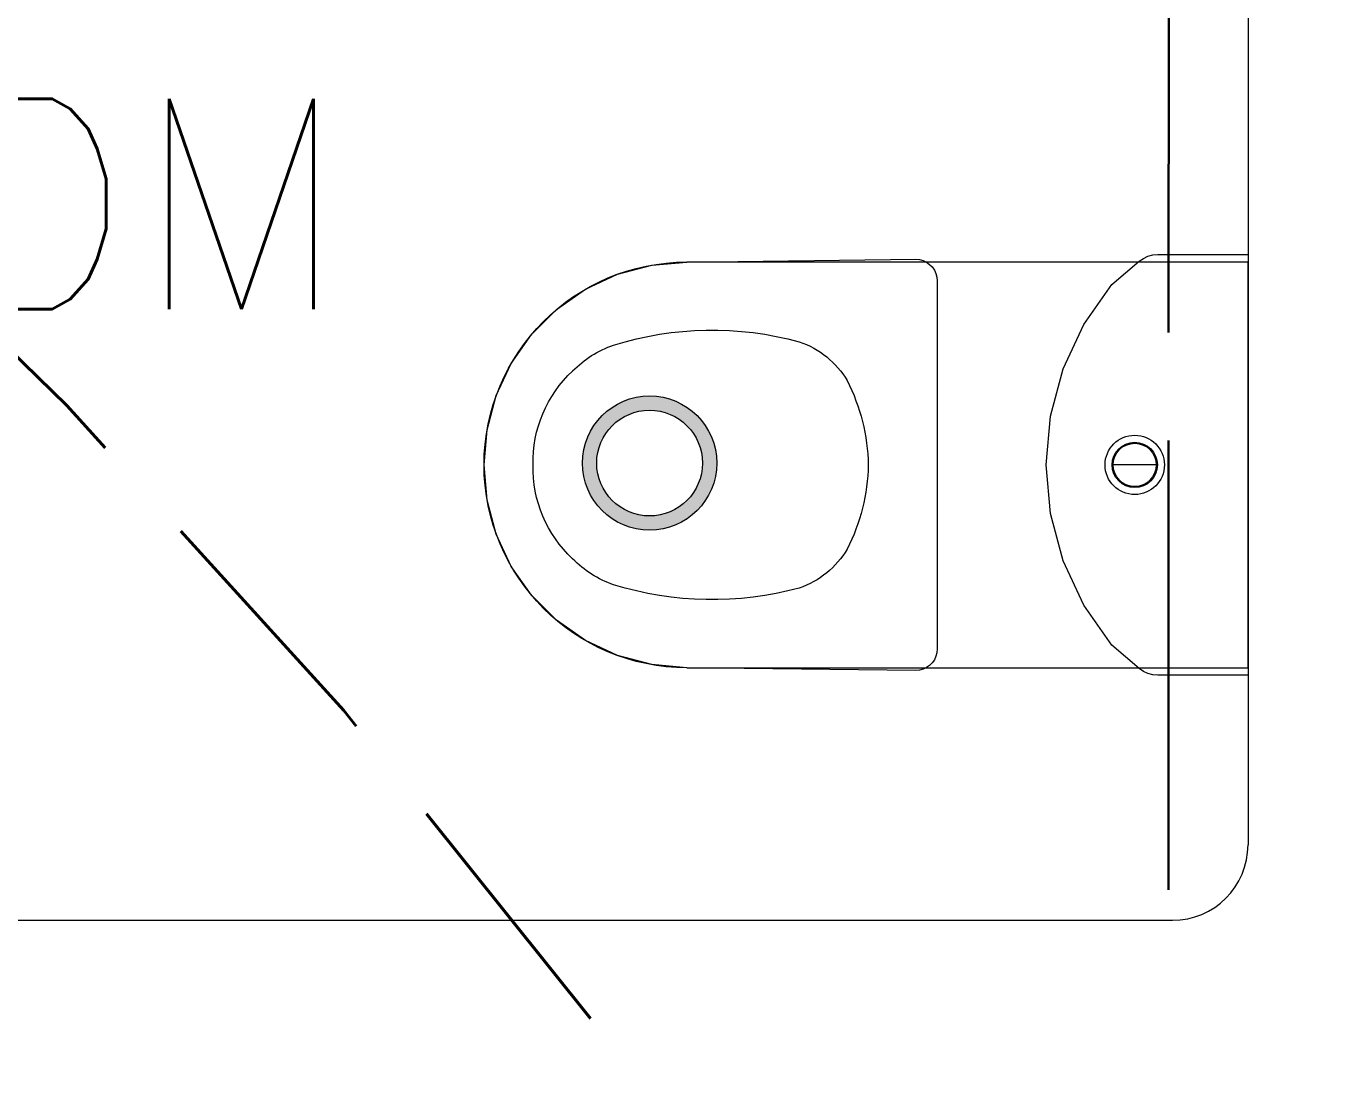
# Model space of a CAD drawing. Header units: metres. Extents: x 14 to 2416, y -346 to 476.
# Drawn here: x 145.044 to 146.262, y -148.277 to -147.299 of the extents above; entities that cross this region are included whole.
import ezdxf

# ---------------------------------------------------------------- set-up
doc = ezdxf.new("R2010")
doc.units = ezdxf.units.M
for name, pattern in [('0', [0]), ('Dash Style-2', [0.694425, 0.48607, -0.208355]), ('STYLE_03', [0.5, 0.416656, -0.083344])]:
    doc.linetypes.add(name, pattern=pattern)
doc.layers.get('0').update_dxf_attribs({"linetype": '0', "lineweight": 20})
for name, color, linetype, lineweight in [('A-ANNO-TEXT', 20, 'Continuous', 13), ('A-WALL', 250, 'Continuous', 20), ('baños', 251, 'Continuous', 0), ('E Tuberia Emp Piso', 24, 'Dash Style-2', 40), ('MAVA -LUMINARIAS', 1, 'Continuous', 18), ('textos', 7, 'Continuous', 0)]:
    doc.layers.add(name, color=color, linetype=linetype, lineweight=lineweight)
doc.layers.add('MAVA Luminarias', color=1, linetype='Continuous')
doc.styles.get("Standard").update_dxf_attribs({"font": 'arial.ttf', "height": 0.1875})

# ---------------------------------------------------------------- blocks, each defined once
blk = doc.blocks.new('Caroma_ToiletSuites')
at = {"layer": 'baños'}
for p, q in [((0, 708), (-32.6, 705.1)), ((32.6, 705.1), (0, 708)), ((-64.3, 696.7), (-94, 682.8)), ((-32.6, 705.1), (-64.3, 696.7)), ((64.3, 696.7), (32.6, 705.1)), ((94, 682.8), (64.3, 696.7)), ((-94, 682.8), (-120.8, 664)), ((120.8, 664), (94, 682.8)), ((-120.8, 664), (-144, 640.8)), ((144, 640.8), (120.8, 664)), ((-144, 640.8), (-162.8, 614)), ((162.8, 614), (144, 640.8)), ((-162.8, 614), (-176.7, 584.3)), ((176.7, 584.3), (162.8, 614)), ((-176.7, 584.3), (-185.1, 552.6)), ((185.1, 552.6), (176.7, 584.3)), ((-185.1, 552.6), (-188, 520)), ((188, 520), (185.1, 552.6)), ((-188, 520), (-190.5, 308)), ((-188, 0), (-188, 520)), ((188, 520), (188, 0)), ((190.5, 308), (188, 520)), ((-190.5, 308), (-190.2, 304.5)), ((-190.2, 304.5), (-189.3, 301.2)), ((189.3, 301.2), (190.2, 304.5)), ((190.2, 304.5), (190.5, 308)), ((-189.3, 301.2), (-187.8, 298)), ((-187.8, 298), (-185.8, 295.1)), ((-185.8, 295.1), (-183.4, 292.7)), ((-183.4, 292.7), (-180.5, 290.7)), ((180.5, 290.7), (183.4, 292.7)), ((183.4, 292.7), (185.8, 295.1)), ((185.8, 295.1), (187.8, 298)), ((187.8, 298), (189.3, 301.2)), ((-180.5, 290.7), (-177.3, 289.2)), ((-177.3, 289.2), (-174, 288.3)), ((-174, 288.3), (-170.5, 288)), ((-170.5, 288), (170.5, 288)), ((170.5, 288), (174, 288.3)), ((174, 288.3), (177.3, 289.2)), ((177.3, 289.2), (180.5, 290.7)), ((-45.1, 183.1), (-88.9, 171.3)), ((0, 187), (-45.1, 183.1)), ((45.1, 183.1), (0, 187)), ((88.9, 171.3), (45.1, 183.1)), ((-88.9, 171.3), (-130, 152.2)), ((130, 152.2), (88.9, 171.3)), ((-130, 152.2), (-167.1, 126.2)), ((167.1, 126.2), (130, 152.2)), ((-167.1, 126.2), (-188.7, 100.9)), ((0, 85), (0, 125)), ((188.7, 100.9), (167.1, 126.2)), ((-188.7, 100.9), (-191.4, 97)), ((191.4, 97), (188.7, 100.9)), ((-194.6, 88.2), (-195, 83.5)), ((-193.4, 92.7), (-194.6, 88.2)), ((-191.4, 97), (-193.4, 92.7)), ((193.4, 92.7), (191.4, 97)), ((194.6, 88.2), (193.4, 92.7)), ((195, 83.5), (194.6, 88.2)), ((-195, 83.5), (-195, 0)), ((195, 0), (195, 83.5)), ((-195, 0), (195, 0)), ((188, 0), (-188, 0))]:
    blk.add_line(p, q, dxfattribs=at)
for centre, radius, start, end in [((0, 520), 188, 0, 180), ((-2.7, 547.4), 115.2, 88.6565, 137.0404), ((2.7, 547.4), 115.2, 42.9609, 91.3415), ((-18.8, 556.1), 97.6, 134.3372, 160.9897), ((18.8, 556.1), 97.6, 19.01, 45.6643), ((183, 496.7), 307.9, 162.7713, 195.2143), ((-183, 496.7), 307.9, 344.7852, 17.2286), ((-36.1, 442.4), 82.4, 198.763, 239.3582), ((36.1, 442.4), 82.4, 300.6412, 341.2351), ((2.9, 529.9), 177.9, 242.916, 269.0659), ((-2.9, 529.9), 177.9, 270.9339, 297.0836), ((0, 105), 27.5, 0, 180), ((0, 105), 21, 0, 180), ((0, 105), 20, 0, 180), ((0, 105), 27.5, 180, 0), ((0, 105), 21, 180, 0), ((0, 105), 20, 180, 0)]:
    blk.add_arc(centre, radius, start, end, dxfattribs=at)
blk = doc.blocks.new('PL BASE 2N NASAS 09')
at = {"layer": 'A-WALL'}
for p, q in [((171.7475, -19.4817), (171.7475, -21.3417)), ((168.8675, -21.4117), (171.6775, -21.4117))]:
    blk.add_line(p, q, dxfattribs=at)
blk.add_arc((171.6775, -21.3417), 0.07, 270, 0, dxfattribs=at)
at = {"layer": 'baños', "xscale": -0.000999999934791, "yscale": 0.000999999934791, "rotation": 90}
blk.add_blockref('Caroma_ToiletSuites', (171.7475, -20.9897), dxfattribs=at)
at = {"layer": 'textos', "insert": (169.5276, -21.1704), "char_height": 0.195, "width": 1.854973, "attachment_point": 7}
blk.add_mtext('{\\Fromans|c0;BATHROOM\\P3}', dxfattribs=at)
blk = doc.blocks.new('PL MUEBLES 2N NASAS 09')
blk.add_blockref('PL BASE 2N NASAS 09', (49.9143, 62.717))
blk = doc.blocks.new('A$C595364de')
blk.add_blockref('PL MUEBLES 2N NASAS 09', (-199.5618, -36.6052))
blk = doc.blocks.new('downlight')
at = {"layer": 'MAVA -LUMINARIAS'}
h = blk.add_hatch(color=3, dxfattribs=at)
h.dxf.hatch_style = 1
h.paths.add_polyline_path([(-5.416, -22.4571, 1), (-5.2917, -22.4571, 1)])
h.paths.add_polyline_path([(-5.3048, -22.4571, -1), (-5.4029, -22.4571, -1)], flags=16)
at = {"layer": 'MAVA -LUMINARIAS', "color": 3}
for radius in [0.0622, 0.049]:
    blk.add_circle((-5.3539, -22.4571), radius, dxfattribs=at)

msp = doc.modelspace()

# ---------------------------------------------------------------- linework, layer by layer
at = {"layer": 'E Tuberia Emp Piso', "ltscale": 0.5}
msp.add_arc((140.6329, -151.9484), 6.1856, 4.91648, 61.90674, dxfattribs=at)
at = {"layer": 'MAVA Luminarias', "linetype": 'STYLE_03', "lineweight": 30}
msp.add_line((146.1035, -146.1332), (146.1028, -148.1279), dxfattribs=at)
msp.add_line((146.1035, -146.1332), (146.1028, -148.1279), dxfattribs=at)

# ---------------------------------------------------------------- block references
at = {"layer": 'A-ANNO-TEXT'}
msp.add_blockref('A$C595364de', (124.0766, -152.828), dxfattribs=at)
msp.add_blockref('A$C595364de', (124.0766, -152.828), dxfattribs=at)
at = {"layer": 'MAVA Luminarias'}
msp.add_blockref('downlight', (150.9759, -125.2471), dxfattribs=at)
msp.add_blockref('downlight', (150.9759, -125.2471), dxfattribs=at)

doc.saveas('drawing.dxf')
